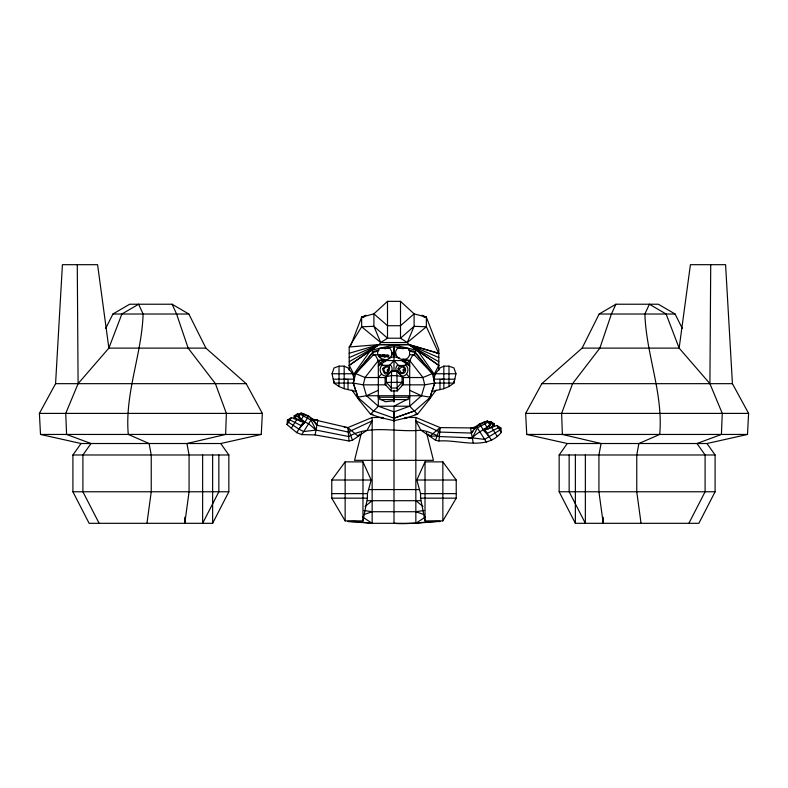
<?xml version="1.0" encoding="UTF-8"?>
<svg xmlns="http://www.w3.org/2000/svg" width="788" height="788" viewBox="0 0 788 788"><rect width="100%" height="100%" fill="white"/><g stroke="black" fill="none" stroke-linecap="round" stroke-linejoin="round"><path stroke-width="1.18" d="M394 401.269L394 395.231M394 371.473L394.01 345.065L408.933 344.583L438.798 353.27L436.414 353.27M409.691 395.743L408.125 398.866L394 406.224L394.01 420.743L380.141 417.473M399.614 358.097L394.01 356.737L394.01 345.065L379.077 344.583L349.212 346.996L349.212 370.291M688.879 523.311L705.093 491.771L705.093 454.981L696.986 443.516L721.414 434.444L722.261 413.404L709.909 383.667L710.717 264.689M383.608 418.645L370.537 414.242L358.776 399.595L353.31 383.086L355.654 373.591L373.01 355.309L373.118 352.246L378.053 351.103M99.121 523.311L82.907 491.771L82.907 454.981L91.014 443.516L66.586 434.444L65.739 413.404L78.091 383.667L108.862 348.119L97.584 264.689L62.419 264.689L55.574 383.667L39.4 413.404L40.503 434.444L81.016 443.516L220.738 443.516L261.252 434.444L262.355 413.404L246.181 383.667L205.895 348.119L188.834 314.018L172.099 304.227L129.656 304.227L112.911 314.018L105.759 328.32M682.241 328.32L675.089 314.018L658.344 304.227L615.901 304.227L599.166 314.018L582.105 348.119L541.819 383.667L525.645 413.404L526.748 434.444L567.261 443.516L706.984 443.516L747.497 434.444L748.6 413.404L732.426 383.667L725.581 264.689L690.416 264.689L679.138 348.119L709.909 383.667M391.183 390.937L385.096 384.298L385.096 377.659L391.597 370.951L391.183 390.937L397.27 390.937L403.348 384.298L403.348 377.659L396.817 370.951L397.27 390.937M293.954 418.704L294.21 415.828L297.608 413.759L299.637 414.439M484.955 429.952L496.923 425.451L500.853 427.923L501.326 432.395C485.979 451.16 459.246 439.359 438.946 440.994L440.137 427.608L415.847 417.473L404.924 417.473M308.798 416.034L304.651 422.585L298.327 417.404L298.583 414.596L301.075 413.07C307.931 414.744 313.722 418.753 316.914 425.215L348.266 432.07L372.153 420.881L367.129 430.169L352.482 440.226L349.054 440.994L315.141 434.927L301.745 434.602L296.721 432.622L286.999 424.565L287.472 420.093L291.402 417.62L303.38 422.122L296.721 432.622M385.204 356.393L384.406 355.88M146.952 523.311L151.237 491.771L151.237 454.981L149.099 443.516L128.286 434.444C124.593 393.379 141.82 354.699 143.111 314.018L138.619 304.227L121.884 314.018L108.862 348.119L205.895 348.119M391.656 354.846L391.656 351.33L389.814 348.276L379.786 348.276C371.562 356.422 388.681 365.671 391.656 354.846L396.039 354.955M409.612 354.649L409.612 351.133L407.957 348.306L397.566 348.306C389.794 356.521 406.736 365.287 409.612 354.649L414.646 355.309L432.356 373.591L434.208 374.142L434.208 379.816M380.24 356.028L380.348 355.191L379.245 355.043L379.245 356.797L379.511 355.23M385.056 355.92L385.342 355.23M315.141 434.927L317.8 420.368L311.703 418.881L310.098 417.699M380.722 356.649L380.082 355.289L379.245 355.191M362.972 520.898L367.435 498.164L367.435 493.623L371.178 480.02L362.972 461.876L345.144 461.876L331.768 480.02L331.768 498.164L345.144 520.898L362.972 520.898L362.972 461.876M391.813 371.246C392.68 368.892 391.863 363.731 388.405 365.238A28.141 25.482 -28.4 0 1 382.17 365.139C377.61 368.892 381.175 377.57 387.233 375.709M385.214 356.314L385.066 355.299L384.14 355.191M433.715 379.205L435.449 373.758L439.98 367.966L443.841 366.144L448.993 366.144L453.967 367.966L455.966 373.758L453.967 383.086L448.993 386.534L443.841 388.701L432.1 391.439L434.7 383.086L432.356 373.591L414.774 351.537L409.002 350.168M361.525 432.494L354.551 460.34L433.449 460.34L426.475 432.494M383.923 359.19L378.319 360.549L365.041 377.531L363.278 384.839L366.519 395.743L378.319 406.224L394 411.868L409.691 406.224L421.491 395.743L424.732 384.839L422.959 377.531L409.691 360.549L402.973 358.914M432.08 390.887L429.233 399.595L417.473 414.242L404.402 418.645M344.169 379.205L354.314 379.117L353.31 383.086L355.91 391.439L344.169 388.701L339.017 386.534L334.043 383.086L332.043 373.758L334.043 367.966L339.017 366.144L344.169 366.144L348.03 367.966L352.561 373.758L354.295 379.205M438.946 440.994L435.518 440.226L440.137 427.608L473.785 427.953M350.493 346.07L361.653 317.16L366.006 315.239M379.511 356.009L380.988 356.797C381.234 353.901 382.091 357.299 381.244 356.018M385.805 356.797L386.356 355.27C387.706 356.442 384.83 356.048 386.741 356.353L387.194 356.797L385.982 356.206M380.722 356.797C380.899 352.315 383.027 358.146 381.924 356.206L381.165 356.206M385.539 356.797L386.209 355.043L387.194 356.797M349.212 353.27L379.077 344.583L408.933 344.583L417.473 350.394L434.208 374.142L438.798 365.396L408.933 344.583L407.288 342.553L414.114 326.321L414.114 313.841L400.511 301.351L387.499 301.351L373.896 313.841L361.653 317.16L361.653 326.774L349.212 346.996M385.322 355.762L384.14 355.043L384.14 356.797L385.204 356.245M416.822 480.02L425.027 461.876L442.856 461.876L456.232 480.02L456.232 498.164L442.856 520.898L425.027 520.898L420.565 498.164L420.565 493.623L416.822 480.02L456.232 480.02M615.901 304.227L611.419 314.018L599.865 348.119L572.58 383.667L561.627 413.404L562.376 434.444L601.067 443.516L598.929 454.981L598.929 491.771L603.214 523.311L603.214 517.253M488.038 429.007L493.209 425.53L494.115 423.668L490.717 421.6L488.688 422.269M380.417 355.861L380.427 355.27M468.722 438.236L472.298 437.911L477.38 427.904L488.028 422.141L489.742 422.427L489.998 425.244L483.674 430.415L479.528 423.865L476.356 426.288L471.411 433.055L439.734 432.07L415.847 420.881L420.871 430.169L435.518 440.226M81.016 443.516L72.91 454.981L72.91 491.771L89.123 523.311L212.632 523.311L228.845 491.771L228.845 454.981L220.738 443.516M706.984 443.516L715.09 454.981L715.09 491.771L698.877 523.311L575.368 523.311L559.155 491.771L559.155 454.981L567.261 443.516M413.079 354.541L409.691 360.549L404.766 365.878M380.2 355.437L380.072 356.097M286.999 424.565L291.402 417.62M301.154 421.747L295.116 417.699L297.608 413.759M291.274 428.219L296.771 419.541M298.327 417.404L301.075 413.07M298.554 420.024L299.598 418.389M301.105 419.758L304.532 414.34M301.745 434.602L311.969 418.458M359.486 434.208L358.176 436.227L347.863 427.608L311.319 419.108M385.096 384.298L386.366 382.357L386.366 376.654L391.597 370.951M422.004 315.239L426.357 317.16L426.357 326.774L407.288 342.553L400.511 338.2L387.499 338.2L380.722 342.553L379.077 344.583L370.537 350.394L353.802 374.142L353.802 379.816M436.069 390.03L429.233 399.595L434.7 383.086L433.695 379.117L443.841 379.205M383.155 355.9L383.963 355.043L383.155 355.9L382.357 355.043L383.027 356.107M384.702 355.88L385.096 355.486L384.406 355.378M383.293 356.087L383.963 355.043M438.798 365.396L417.473 350.394L394.01 345.065L370.537 350.394L349.212 365.396L353.802 374.142L355.654 373.591L373.236 351.537L379.008 350.168M357.91 370.754L373.118 352.246M471.411 433.055L472.899 431.243M474.396 429.43L476.622 426.712L482.995 423.028M304.651 422.585L301.164 425.619L289.935 419.935L287.472 420.093L288.467 422.25L298.938 429.125L304.956 422.092L308.63 423.727L316.027 430.071L348.66 436.532C370.261 424.151 397.172 432.74 420.871 430.169C427.598 431.026 433.43 433.952 439.34 436.532L472.298 437.911L484.65 439.389L499.858 430.081L500.853 427.923L498.39 427.766L487.171 433.459L483.674 430.415M385.135 356.501L384.406 356.619L384.406 355.23M378.319 377.531L381.461 374.142M389.302 365.652L394 360.549L398.708 365.652M415.128 414.242L417.473 414.242L409.691 406.224L378.319 406.224L370.537 414.242L372.882 414.242M301.164 425.619L304.513 422.604M414.774 410.853L430.406 397.25L421.491 395.743L366.519 395.743L357.604 397.25L373.236 410.853L394 418.182L414.774 410.853L394.02 418.182L394 420.743L407.869 417.473M472.298 437.911C477.272 432.267 484.374 429.972 489.791 424.919L489.742 422.427L487.26 420.91L479.528 423.865M428.514 434.208L429.824 436.227L440.137 427.608M365.051 506.398L372.153 500.705M385.096 377.659L386.366 376.654L391.331 375.649L397.122 375.649L402.047 376.654L403.348 377.659M349.212 365.396L379.077 344.583L349.212 357.594M425.461 517.007L415.847 523.311L372.153 523.311L347.863 521.479L356.442 521.508L372.153 523.311L372.153 417.473L383.076 417.473M349.212 361.731L379.077 344.583M490.087 424.486L491.968 423.57L494.115 423.668L494.371 426.544M366.519 395.743L378.319 390.296M417.473 350.394L414.774 351.537L412.331 351.537M432.356 373.591L422.959 377.531L402.501 377.531M372.153 417.473L347.863 427.608L344.297 427.332M484.049 422.585L486.324 421.679M364.076 514.544L372.153 511.727L415.847 511.727L423.924 510.496M388.395 358.097L394 356.737M473.184 442.767L470.525 428.199L476.622 426.712M384.771 348.788L394 346.592L403.239 348.788M474.14 427.795L470.525 428.199L475.922 427.145M384.899 356.787L385.115 355.762M470.525 428.199L476.238 427.342M373.01 355.309L377.915 354.62M394 400.728L385.45 401.762L379.885 398.866L378.319 395.743M431.558 521.508L440.137 521.479C424.712 521.38 409.494 524.729 394 523.301L394 420.94M436.404 521.479L415.847 523.311L415.847 417.473M384.623 356.619L385.46 356.018M429.824 436.227L437.054 436.02M112.911 314.018L188.834 314.018M599.166 314.018L675.089 314.018M361.653 317.16L364.066 317.16M423.944 317.16L426.357 317.16L438.798 349.409L438.798 370.291M387.499 301.351L387.499 338.2L373.896 326.321L361.653 326.774L380.722 342.553L407.288 342.553M582.105 348.119L679.138 348.119L666.116 314.018L649.381 304.227L644.889 314.018C646.18 354.699 663.407 393.379 659.714 434.444L638.901 443.516L636.763 454.981L636.763 491.771L641.048 523.311M375.679 351.537L373.236 351.537L370.537 350.394M387.755 355.043L387.381 356.797L387.627 355.27C389.213 359.742 388.681 352.394 388.553 356.462L387.381 355.191M379.511 355.378L380.082 355.437M384.406 356.028L384.918 356.028M379.806 356.009L380.988 356.797M384.14 356.649L384.711 356.649M391.183 371.02L397.27 371.02M332.043 373.758L352.561 373.758M435.449 373.758L455.966 373.758M385.509 377.531L365.041 377.531L355.654 373.591M333.216 379.205L346.099 379.205M441.91 379.205L454.794 379.205M55.574 383.667L246.181 383.667M541.819 383.667L732.426 383.667M386.159 384.839L363.278 384.839L353.31 383.086L334.043 383.086L334.043 381.146M401.85 384.839L424.732 384.839L434.7 383.086L453.967 383.086L453.967 381.146M378.122 397.25L409.888 397.25M379.924 399.595L408.086 399.595M39.4 413.404L262.355 413.404M525.645 413.404L748.6 413.404M40.503 434.444L261.252 434.444M526.748 434.444L747.497 434.444M72.91 454.981L228.845 454.981M559.155 454.981L715.09 454.981M331.768 480.02L371.178 480.02M368.577 489.565L419.423 489.565M72.91 491.771L228.845 491.771M559.155 491.771L715.09 491.771M331.768 493.623L367.435 493.623M420.565 493.623L456.232 493.623M331.768 498.164L367.435 498.164M420.565 498.164L456.232 498.164M367.366 500.705L420.634 500.705M351.596 521.479L356.442 521.508M384.672 355.191L385.283 355.309M379.757 355.191L380.348 355.339M314.54 420.112L317.8 420.368L312.087 419.502M314.185 419.955L317.8 420.368M400.668 375.866C406.874 377.816 410.597 368.774 405.643 365.139A28.939 26.625 17.8 0 1 397.211 365.307L395.822 368.134L396.039 371.404M364.076 510.496L372.153 511.727M409.612 351.133L414.646 352.246L430.1 370.754M426.357 317.16L414.114 313.841L400.511 325.72L387.499 325.72L373.896 313.841L373.896 326.321L380.722 342.553M438.798 361.731L408.933 344.583L438.798 353.526L426.357 326.774L414.114 326.321L400.511 338.2L400.511 301.351M415.847 511.727L423.924 514.544M303.144 414.301L300.868 413.395L298.583 414.596L298.534 417.079L304.956 422.092M305.33 415.187L308.492 416.517M408.933 344.583L438.798 357.594M409.691 390.296L421.491 395.743M300.11 417.571L296.357 415.729L294.21 415.828L295.116 417.699M298.938 429.125L303.675 431.558L316.027 430.071L310.945 420.073L300.297 414.301L298.583 414.596L299.105 416.172M487.457 421.235L489.742 422.427M362.539 517.007L372.153 523.311M415.847 500.705L422.949 506.398M483.812 430.435L487.171 433.459M380.072 355.949L380.781 356.649M406.549 374.142L409.691 377.531M383.057 365.671L378.319 360.549L374.93 354.541M396.817 370.951L402.047 376.654L402.047 382.357L403.348 384.298M483.369 429.933L489.387 436.956M311.703 418.881L316.914 425.215M382.357 355.043L383.027 356.797L383.293 355.94M382.643 355.043L383.155 355.752M351.94 390.03L358.776 399.595L355.93 390.887M496.923 425.451L501.326 432.395M490.717 421.6L493.209 425.53M491.554 427.372L497.051 436.059M487.26 420.91L489.998 425.244M488.737 426.219L489.772 427.864M483.793 422.181L487.22 427.589M484.157 428.702L491.604 440.462M476.356 426.288L486.58 442.432M172.099 304.227L176.581 314.018L188.135 348.119L215.419 383.667L226.373 413.404L225.624 434.444L186.933 443.516L189.071 454.981L189.071 491.771L184.786 523.311L184.786 517.253M381.55 355.27L381.855 356.166M352.482 440.226L347.863 427.608L349.054 440.994M77.283 264.689L78.091 383.667M394 345.065L394.01 346.631M394 411.868L394 419.354M394 420.162L394 420.743L394 418.064M585.366 454.981L585.366 523.311L569.153 491.771L569.153 454.981M575.368 454.981L575.368 523.311M448.993 366.144L448.993 386.534M443.841 366.144L443.841 388.701M442.856 461.876L442.856 520.898M439.98 379.176L439.98 389.607M425.027 461.876L425.027 520.898M414.646 352.246L414.646 355.309M409.691 406.224L409.691 360.549L378.319 360.549L378.319 406.224M394 390.296L394 402.047M348.03 379.176L348.03 389.607M345.144 461.876L345.144 520.898M344.169 366.144L344.169 388.701M339.017 366.144L339.017 386.534M218.847 454.981L218.847 491.771L202.634 523.311L202.634 454.981M212.632 454.981L212.632 523.311M387.233 370.025C388.277 372.3 388.848 367.966 387.233 370.025M398.117 368.754C396.916 373.374 404.648 375.797 405.574 370.784C406.775 366.164 399.043 363.751 398.117 368.754M399.26 369.07C403.515 380.771 407.623 360.737 399.26 369.07M403.062 370.025C403.771 372.557 404.993 368.449 403.062 370.025M382.584 368.597C386.603 385.509 395.96 356.708 382.584 368.597M383.667 368.912C386.425 380.634 392.857 360.628 383.667 368.912M402.047 382.357L396.817 388.06L391.597 388.06L386.366 382.357L402.047 382.357M386.169 360.549L378.319 366.174A6.274 5.575 -4.9 0 1 380.565 362.972A7.072 6.531 -53.6 0 1 385.145 360.579L386.169 360.549M395.704 353.191L394 354.009L391.892 353.083L395.704 353.191M409.691 366.174L401.841 360.549A13.593 12.559 53.6 0 1 407.445 362.972A6.274 5.575 4.9 0 1 409.691 366.174"/></g></svg>
